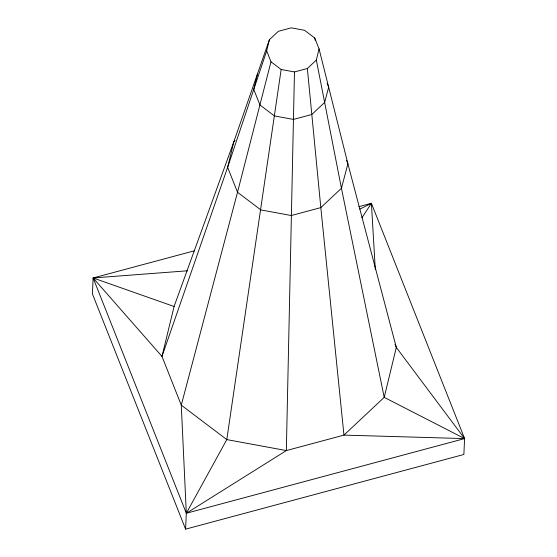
<?xml version="1.0" encoding="UTF-8"?>
<svg xmlns="http://www.w3.org/2000/svg" width="557" height="557" viewBox="0 0 557 557"><rect width="100%" height="100%" fill="white"/><g stroke="black" fill="none" stroke-linecap="round" stroke-linejoin="round"><path stroke-width="0.84" d="M395.052 344.24L396.312 347.436L464.594 438.589L186.317 513.262L181.276 405.141L161.983 356.417L174.083 306.496L233.836 141.75L269.379 39.742L278.375 31.303L291.255 27.85L304.568 30.301L314.74 38.008L319.057 48.898L316.348 60.059L307.353 68.497L294.472 71.95L286.347 450.571L186.317 513.262L185.592 529.15L463.87 454.477L464.594 438.589L371.408 203.298L358.833 206.675M371.331 204.969L371.408 203.298L359.752 209.154M269.379 39.742L266.671 50.903L270.987 61.792L281.16 69.5L226.796 439.598L186.317 513.262L93.13 277.971L194.546 250.754M257.626 73.475L253.762 89.399L259.917 104.939L274.434 115.933L293.428 119.428L311.809 114.498L324.647 102.46L328.672 87.184L327.126 83.278M270.987 61.792L237.519 192.262L181.276 405.141L226.796 439.598L286.347 450.571L343.961 435.108L464.594 438.589L384.212 397.357L341.441 188.28L316.348 60.059M266.671 50.903L227.639 167.316L161.983 356.417L93.13 277.971L187.5 270.793M361.904 217.815L371.408 203.298L375.286 269.226M235.082 140.58L233.836 141.75L227.639 167.316L237.519 192.262L260.829 209.912L291.318 215.531L320.825 207.608L341.441 188.28L347.895 163.751L319.057 48.898M281.16 69.5L294.472 71.95M174.083 306.496L93.13 277.971L92.406 293.859L185.592 529.15M346.614 160.513L347.895 163.751L396.312 347.436L384.212 397.357L343.961 435.108L320.825 207.608L307.353 68.497M314.74 38.008L315.325 40.522"/></g></svg>
